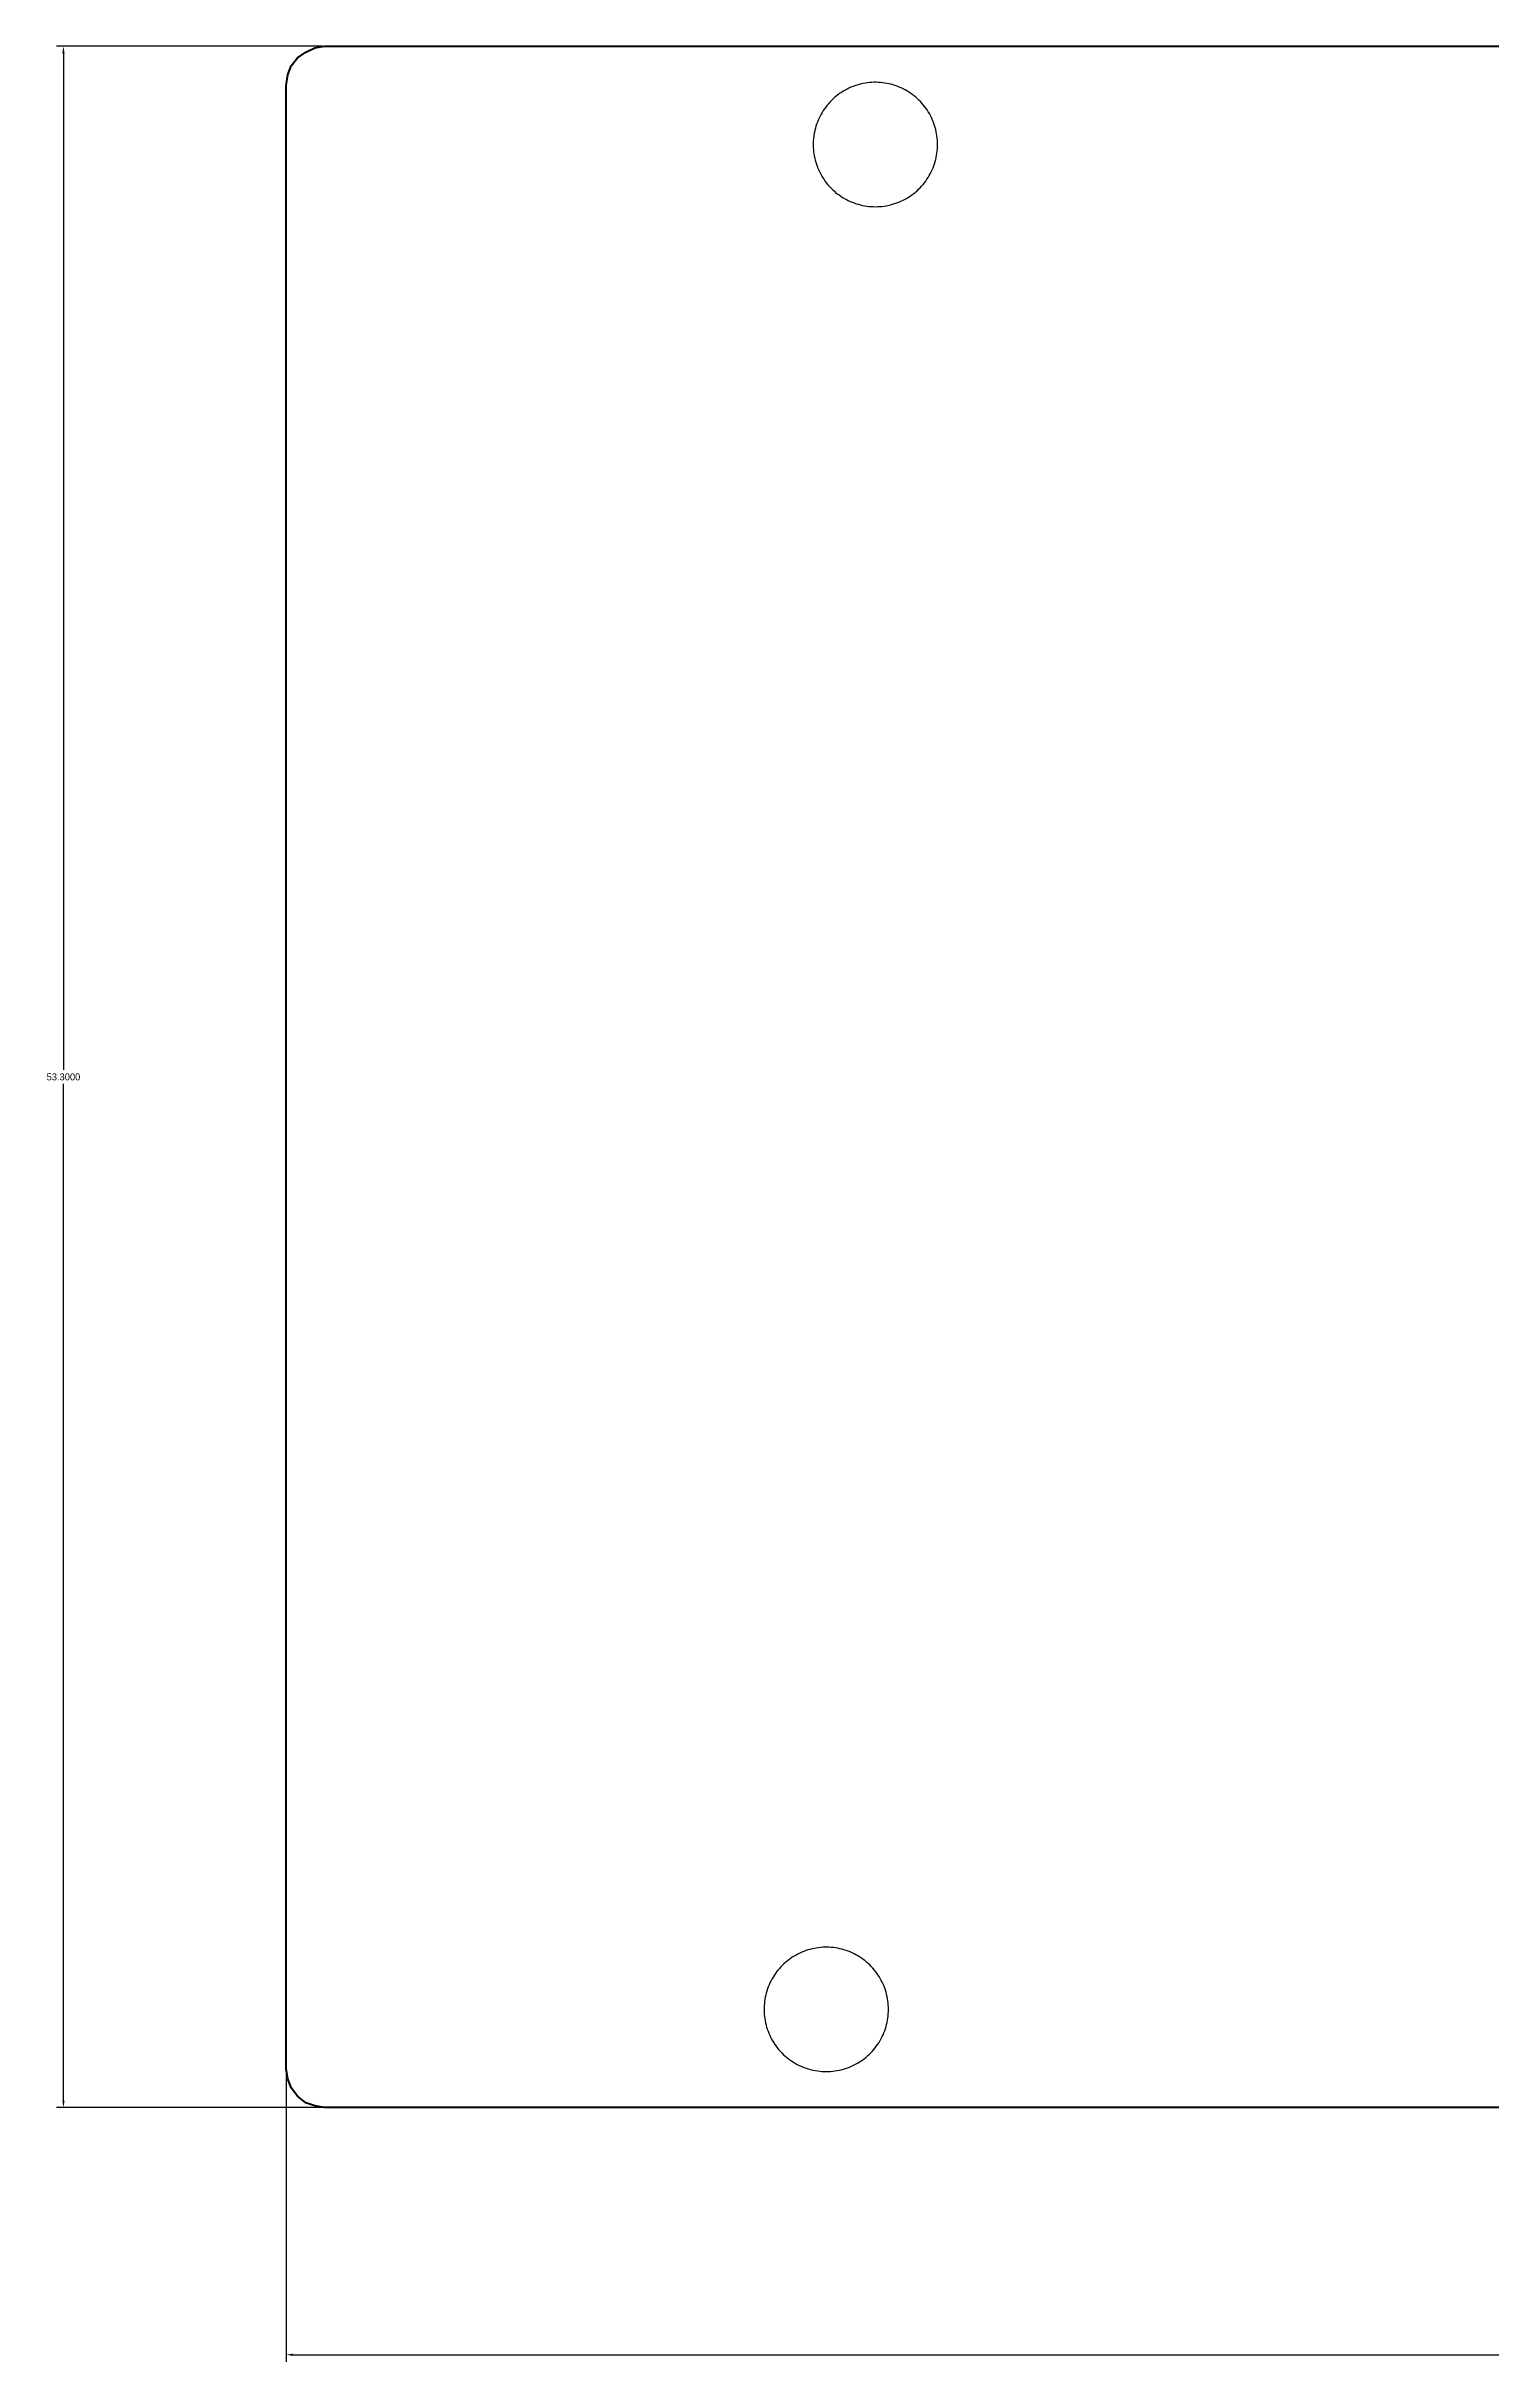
# Model space of a CAD drawing. Header units: millimetres. Extents: x -6 to 110, y 152 to 212.
# Drawn here: x -6.2 to 31.2, y 152.1 to 212 of the extents above; entities that cross this region are included whole.
import ezdxf

# ---------------------------------------------------------------- set-up
doc = ezdxf.new("R2010")
doc.units = ezdxf.units.MM
doc.header["$MEASUREMENT"] = 0
doc.layers.add('Incisione', color=5, linetype='Continuous', true_color=0x1710ff)
doc.layers.add('Taglio', color=22, linetype='Continuous', true_color=0xc0240f)
doc.dimstyles.get("Standard").update_dxf_attribs({"dimtxt": 0.18, "dimasz": 0.18, "dimexe": 0.18, "dimexo": 0.0625, "dimgap": 0.09, "dimtad": 0, "dimtih": 1, "dimtoh": 1, "dimdec": 4, "dimzin": 0, "dimdsep": 46, "dimtxsty": 'Standard', "dimcen": 0.09, "dimadec": 0, "dimazin": 0, "dimtfac": 1, "dimtdec": 4, "dimtofl": 0, "dimtmove": 0, "dimatfit": 3, "dimfxl": 1, "dimtolj": 1, "dimtzin": 0, "dimarcsym": 0})

# ---------------------------------------------------------------- blocks, each defined once
blk = doc.blocks.new('*D1')
at = {"layer": 'Defpoints', "color": 0}
for p in [(0.994, 211.989), (-5.756, 158.689), (0.994, 158.689)]:
    blk.add_point(p, dxfattribs=at)
at = {"layer": 'Incisione', "color": 0, "lineweight": -2}
for p, q in [((0.932, 211.989), (-5.936, 211.989)), ((-5.756, 211.809), (-5.756, 185.519)), ((-5.756, 158.869), (-5.756, 185.159)), ((0.932, 158.689), (-5.936, 158.689))]:
    blk.add_line(p, q, dxfattribs=at)
at = {"layer": 'Incisione', "color": 0}
for points in [[(-5.726, 211.809), (-5.786, 211.809), (-5.756, 211.989)], [(-5.786, 158.869), (-5.726, 158.869), (-5.756, 158.689)]]:
    blk.add_solid(points, dxfattribs=at)
at = {"layer": 'Incisione', "color": 0, "insert": (-5.756, 185.339), "char_height": 0.18, "attachment_point": 5}
blk.add_mtext('\\A1;53.3000', dxfattribs=at)
blk = doc.blocks.new('*D2')
at = {"layer": 'Defpoints', "color": 0}
for p in [(0, 163.767), (68.535, 163.767), (0, 152.298)]:
    blk.add_point(p, dxfattribs=at)
at = {"layer": 'Incisione', "color": 0, "lineweight": -2}
for p, q in [((0, 163.704), (0, 152.118)), ((68.535, 163.704), (68.535, 152.118)), ((0.18, 152.298), (33.65, 152.298)), ((68.355, 152.298), (34.884, 152.298))]:
    blk.add_line(p, q, dxfattribs=at)
at = {"layer": 'Incisione', "color": 0}
for points in [[(0.18, 152.328), (0.18, 152.268), (0, 152.298)], [(68.355, 152.268), (68.355, 152.328), (68.535, 152.298)]]:
    blk.add_solid(points, dxfattribs=at)
at = {"layer": 'Incisione', "color": 0, "insert": (34.267, 152.298), "char_height": 0.18, "attachment_point": 5}
blk.add_mtext('\\A1;68.5346', dxfattribs=at)

msp = doc.modelspace()

# ---------------------------------------------------------------- linework, layer by layer
at = {"layer": 'Incisione', "lineweight": 211}
for points in [[(0.50782, 211.8405), (0.74057, 211.9463)], [(0.74057, 211.9463), (0.99448, 211.98862)], [(0.99448, 211.98862), (64.47205, 211.98862)], [(0.04232, 211.24804), (0.12696, 211.4808)], [(0.12696, 211.4808), (0.29623, 211.69239)], [(0.29623, 211.69239), (0.50782, 211.8405)], [(0, 210.97298), (0.04232, 211.24804)], [(0, 159.6831), (0, 210.97298)], [(0.04232, 159.42919), (0, 159.6831)], [(0.12696, 159.19644), (0.04232, 159.42919)], [(0.29623, 158.98484), (0.12696, 159.19644)], [(0.50782, 158.81557), (0.29623, 158.98484)], [(0.74057, 158.73093), (0.50782, 158.81557)], [(0.99448, 158.68862), (0.74057, 158.73093)], [(65.00103, 158.68862), (0.99448, 158.68862)]]:
    msp.add_lwpolyline(points, dxfattribs=at)
at = {"layer": 'Taglio'}
for points in [[(15.23462, 207.84141), (15.29074, 207.84239), (15.34679, 207.84533), (15.40271, 207.85022), (15.45842, 207.85706), (15.51386, 207.86585), (15.56896, 207.87656), (15.62365, 207.88918), (15.67787, 207.90371), (15.73155, 207.92012), (15.78462, 207.9384), (15.83702, 207.95851), (15.88869, 207.98044), (15.93956, 208.00416), (15.98957, 208.02965), (16.03867, 208.05686), (16.08678, 208.08577), (16.13385, 208.11634), (16.17983, 208.14853), (16.22466, 208.18231), (16.26828, 208.21764), (16.31064, 208.25446), (16.3517, 208.29274), (16.39139, 208.33243), (16.42967, 208.37349), (16.46649, 208.41585), (16.50182, 208.45947), (16.5356, 208.5043), (16.56779, 208.55028), (16.59836, 208.59735), (16.62727, 208.64546), (16.65448, 208.69456), (16.67997, 208.74457), (16.70369, 208.79544), (16.72562, 208.84711), (16.74574, 208.89951), (16.76401, 208.95258), (16.78042, 209.00626), (16.79495, 209.06048), (16.80757, 209.11517), (16.81828, 209.17027), (16.82707, 209.22571), (16.83391, 209.28142), (16.8388, 209.33734), (16.84174, 209.39339), (16.84272, 209.44951), (16.84175, 209.50522), (16.83886, 209.56087), (16.83403, 209.61637), (16.82729, 209.67168), (16.81864, 209.72672), (16.80809, 209.78143), (16.79564, 209.83574), (16.78133, 209.88959), (16.76515, 209.94291), (16.74714, 209.99564), (16.72731, 210.04771), (16.7057, 210.09906), (16.68231, 210.14963), (16.65719, 210.19936), (16.63036, 210.2482), (16.60185, 210.29607), (16.5717, 210.34293), (16.53995, 210.38871), (16.50663, 210.43337), (16.47178, 210.47684), (16.43545, 210.51908), (16.39768, 210.56004), (16.35851, 210.59967), (16.31799, 210.63791), (16.27617, 210.67473), (16.2331, 210.71008), (16.18883, 210.74391), (16.14341, 210.77619), (16.09691, 210.80688), (16.04937, 210.83594), (16.00085, 210.86333), (15.95141, 210.88902), (15.90111, 210.91299), (15.85001, 210.9352), (15.79817, 210.95563), (15.74566, 210.97425), (15.69253, 210.99104), (15.63885, 211.00598), (15.58469, 211.01905), (15.5301, 211.03023), (15.47517, 211.03952), (15.41994, 211.0469), (15.36449, 211.05236), (15.30888, 211.0559), (15.25319, 211.0575), (15.19747, 211.05718), (15.1418, 211.05493), (15.08624, 211.05075), (15.03086, 211.04465), (14.97572, 211.03663), (14.92089, 211.02671), (14.86644, 211.0149), (14.81243, 211.0012), (14.75893, 210.98565), (14.706, 210.96825), (14.6537, 210.94902), (14.60211, 210.928), (14.55127, 210.9052), (14.50125, 210.88065), (14.45211, 210.85438), (14.40391, 210.82643), (14.35671, 210.79683), (14.31056, 210.76561), (14.26552, 210.7328), (14.22165, 210.69846), (14.17899, 210.66262), (14.13759, 210.62532), (14.09752, 210.58661), (14.05881, 210.54654), (14.02151, 210.50514), (13.98567, 210.46248), (13.95133, 210.41861), (13.91852, 210.37357), (13.8873, 210.32742), (13.8577, 210.28022), (13.82975, 210.23202), (13.80348, 210.18288), (13.77893, 210.13286), (13.75613, 210.08202), (13.73511, 210.03043), (13.71589, 209.97813), (13.69848, 209.9252), (13.68293, 209.8717), (13.66923, 209.81769), (13.65742, 209.76324), (13.6475, 209.70841), (13.63948, 209.65327), (13.63338, 209.59789), (13.6292, 209.54233), (13.62695, 209.48666), (13.62663, 209.43094), (13.62823, 209.37525), (13.63177, 209.31964), (13.63723, 209.26419), (13.64461, 209.20896), (13.6539, 209.15403), (13.66508, 209.09944), (13.67815, 209.04528), (13.69309, 208.9916), (13.70988, 208.93847), (13.7285, 208.88596), (13.74893, 208.83412), (13.77114, 208.78302), (13.79511, 208.73272), (13.8208, 208.68328), (13.8482, 208.63476), (13.87725, 208.58722), (13.90794, 208.54072), (13.94022, 208.4953), (13.97405, 208.45103), (14.0094, 208.40796), (14.04622, 208.36614), (14.08446, 208.32563), (14.12409, 208.28645), (14.16505, 208.24868), (14.20729, 208.21235), (14.25076, 208.1775), (14.29542, 208.14418), (14.34121, 208.11243), (14.38806, 208.08228), (14.43594, 208.05377), (14.48477, 208.02694), (14.5345, 208.00182), (14.58507, 207.97843), (14.63642, 207.95682), (14.6885, 207.93699), (14.74122, 207.91898), (14.79454, 207.9028), (14.84839, 207.88849), (14.9027, 207.87604), (14.95741, 207.86549), (15.01245, 207.85684), (15.06776, 207.8501), (15.12327, 207.84527), (15.17891, 207.84238), (15.23462, 207.84141)], [(15.57316, 161.22772), (15.5722, 161.28343), (15.5693, 161.33907), (15.56448, 161.39458), (15.55774, 161.44989), (15.54909, 161.50493), (15.53854, 161.55964), (15.52609, 161.61395), (15.51178, 161.6678), (15.4956, 161.72111), (15.47759, 161.77384), (15.45776, 161.82591), (15.43614, 161.87726), (15.41276, 161.92784), (15.38764, 161.97757), (15.3608, 162.0264), (15.3323, 162.07427), (15.30215, 162.12113), (15.2704, 162.16692), (15.23708, 162.21157), (15.20223, 162.25505), (15.1659, 162.29729), (15.12812, 162.33825), (15.08895, 162.37787), (15.04843, 162.41612), (15.00661, 162.45294), (14.96354, 162.48828), (14.91928, 162.52212), (14.87386, 162.5544), (14.82735, 162.58508), (14.77981, 162.61414), (14.7313, 162.64153), (14.68186, 162.66723), (14.63156, 162.6912), (14.58046, 162.71341), (14.52862, 162.73384), (14.47611, 162.75245), (14.42298, 162.76924), (14.3693, 162.78418), (14.31514, 162.79725), (14.26055, 162.80844), (14.20561, 162.81772), (14.15039, 162.8251), (14.09494, 162.83056), (14.03933, 162.8341), (13.98364, 162.83571), (13.92792, 162.83539), (13.87225, 162.83314), (13.81669, 162.82896), (13.76131, 162.82286), (13.70617, 162.81484), (13.65134, 162.80492), (13.59689, 162.7931), (13.54288, 162.77941), (13.48938, 162.76385), (13.43645, 162.74645), (13.38415, 162.72723), (13.33255, 162.7062), (13.28172, 162.6834), (13.2317, 162.65886), (13.18256, 162.63259), (13.13436, 162.60464), (13.08716, 162.57503), (13.04101, 162.54381), (12.99597, 162.51101), (12.95209, 162.47667), (12.90943, 162.44082), (12.86804, 162.40353), (12.82797, 162.36482), (12.78926, 162.32474), (12.75196, 162.28335), (12.71612, 162.24069), (12.68178, 162.19682), (12.64897, 162.15178), (12.61775, 162.10563), (12.58815, 162.05843), (12.56019, 162.01023), (12.53393, 161.96109), (12.50938, 161.91107), (12.48658, 161.86023), (12.46556, 161.80863), (12.44633, 161.75634), (12.42893, 161.7034), (12.41338, 161.6499), (12.39968, 161.59589), (12.38787, 161.54144), (12.37794, 161.48662), (12.36993, 161.43148), (12.36383, 161.3761), (12.35965, 161.32054), (12.3574, 161.26486), (12.35707, 161.20915), (12.35868, 161.15345), (12.36222, 161.09785), (12.36768, 161.0424), (12.37506, 160.98717), (12.38435, 160.93223), (12.39553, 160.87765), (12.4086, 160.82349), (12.42354, 160.76981), (12.44033, 160.71668), (12.45895, 160.66416), (12.47938, 160.61233), (12.50159, 160.56123), (12.52555, 160.51093), (12.55125, 160.46149), (12.57864, 160.41297), (12.6077, 160.36543), (12.63839, 160.31892), (12.67067, 160.27351), (12.7045, 160.22924), (12.73985, 160.18617), (12.77667, 160.14435), (12.81491, 160.10383), (12.85454, 160.06466), (12.89549, 160.02689), (12.93774, 159.99055), (12.98121, 159.95571), (13.02587, 159.92239), (13.07165, 159.89063), (13.11851, 159.86049), (13.16638, 159.83198), (13.21522, 159.80515), (13.26495, 159.78003), (13.31552, 159.75664), (13.36687, 159.73502), (13.41894, 159.71519), (13.47167, 159.69718), (13.52499, 159.68101), (13.57884, 159.66669), (13.63315, 159.65425), (13.68785, 159.64369), (13.7429, 159.63504), (13.7982, 159.6283), (13.85371, 159.62348), (13.90936, 159.62059), (13.96507, 159.61962)], [(13.96507, 159.61962), (14.02119, 159.6206), (14.07724, 159.62354), (14.13316, 159.62843), (14.18887, 159.63527), (14.24431, 159.64405), (14.29941, 159.65476), (14.3541, 159.66739), (14.40832, 159.68192), (14.462, 159.69833), (14.51507, 159.7166), (14.56747, 159.73672), (14.61914, 159.75865), (14.67001, 159.78237), (14.72002, 159.80785), (14.76911, 159.83506), (14.81723, 159.86397), (14.8643, 159.89455), (14.91028, 159.92674), (14.95511, 159.96052), (14.99873, 159.99584), (15.04109, 160.03267), (15.08214, 160.07095), (15.12183, 160.11064), (15.16012, 160.15169), (15.19694, 160.19405), (15.23226, 160.23767), (15.26604, 160.2825), (15.29824, 160.32848), (15.32881, 160.37556), (15.35772, 160.42367), (15.38493, 160.47276), (15.41041, 160.52278), (15.43414, 160.57365), (15.45607, 160.62531), (15.47618, 160.67772), (15.49446, 160.73079), (15.51087, 160.78447), (15.5254, 160.83868), (15.53802, 160.89338), (15.54873, 160.94848), (15.55751, 161.00392), (15.56435, 161.05963), (15.56925, 161.11554), (15.57218, 161.1716), (15.57316, 161.22772)]]:
    msp.add_lwpolyline(points, dxfattribs=at)

# ---------------------------------------------------------------- dimensions: what is measured, and where the dimension line sits
at = {"layer": 'Incisione'}
dim = msp.add_linear_dim(base=(-5.75622, 158.68862), p1=(0.99448, 211.98862), p2=(0.99448, 158.68862), angle=90, dimstyle='Standard', dxfattribs=at)
dim.commit()
dim.dimension.update_dxf_attribs({"geometry": '*D1', "text_midpoint": (-5.75622, 185.33862)})
dim = msp.add_aligned_dim(p1=(68.53462, 163.76682), p2=(0, 163.76682), distance=11.46862, dimstyle='Standard', dxfattribs=at)
dim.commit()
dim.dimension.update_dxf_attribs({"geometry": '*D2', "text_midpoint": (34.26731, 152.29821)})

doc.saveas('drawing.dxf')
